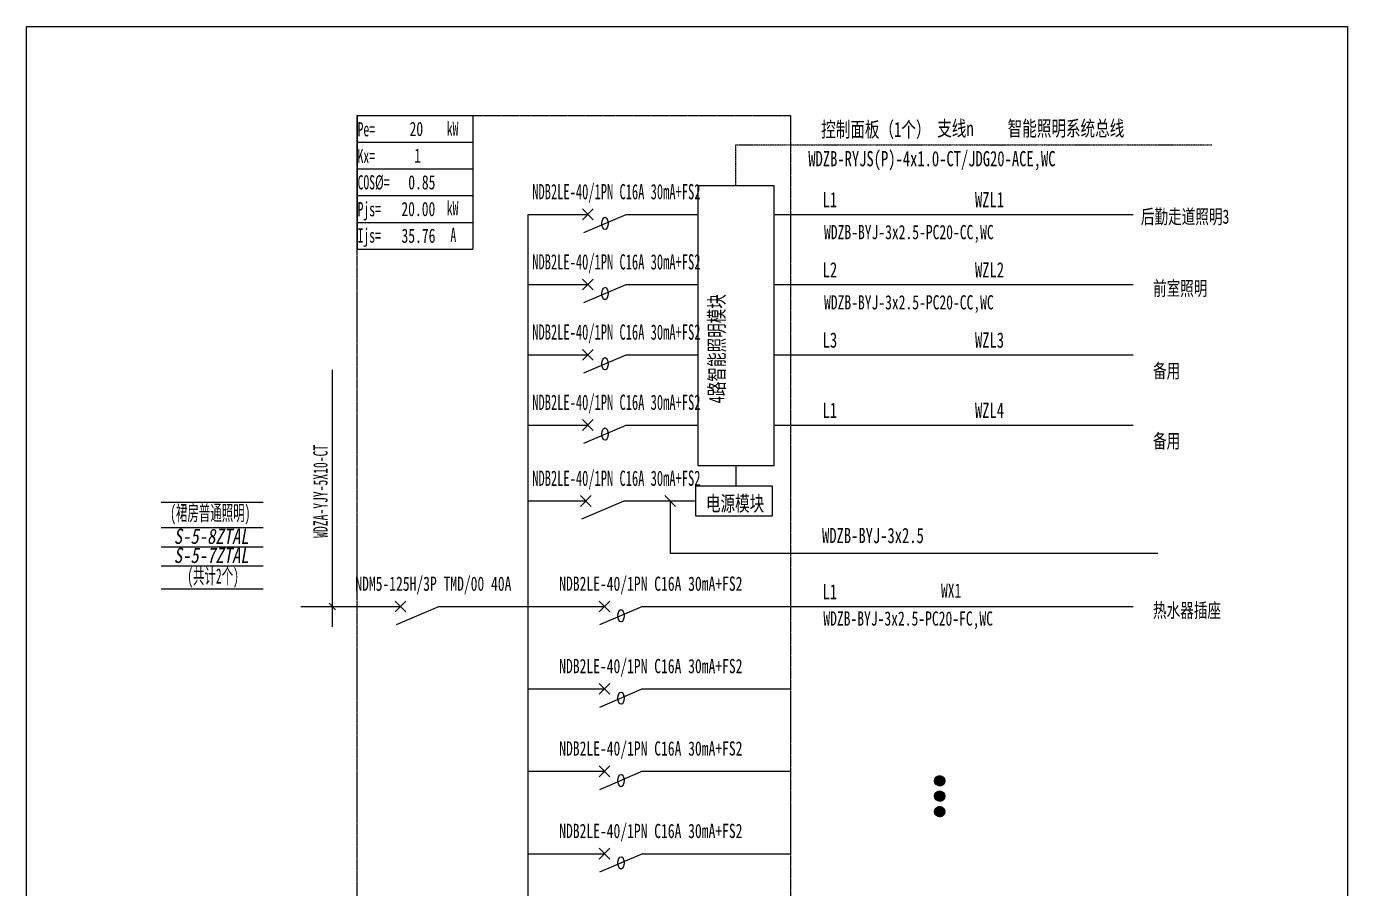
# Model space of a CAD drawing. Extents: x 230332 to 232370, y 303129 to 305764.
# Drawn here: x 230332 to 232370, y 304434 to 305764 of the extents above; entities that cross this region are included whole.
import ezdxf
from ezdxf.enums import TextEntityAlignment as Align

# ---------------------------------------------------------------- set-up
doc = ezdxf.new("R2010")
doc.units = 0
doc.header["$MEASUREMENT"] = 0
doc.linetypes.add('DASHDOT2', pattern=[0.5, 0.25, -0.125, 0, -0.125])
doc.linetypes.add('DASHED', pattern=[0.75, 0.5, -0.25])
for name, color, linetype in [('$0$E_E_Text（强电文字）', 51, 'Continuous'), ('D_E_Eqpm(强电设备)', 100, 'Continuous'), ('D_E_Eqpm（强电设备）', 100, 'Continuous'), ('D_E_Text(强电文字)', 51, 'Continuous'), ('D_E_Text（强电文字）', 51, 'Continuous'), ('D_E_Wire(强电线缆)', 10, 'Continuous'), ('D_E_Wire（强电线缆）', 10, 'Continuous'), ('E_E_Eqpm（强电设备）', 100, 'Continuous'), ('E_E_Wire（强电线缆）', 10, 'Continuous'), ('FL04GGFW_E72-配电箱系统图-塔楼部分$0$D_E_Text（强电文字）', 51, 'Continuous'), ('系统图', 220, 'Continuous')]:
    doc.layers.add(name, color=color, linetype=linetype)
doc.styles.add('FL04GGFW_E72-配电箱系统图-塔楼部分$0$电气', font='', dxfattribs={"width": 0.7})
doc.styles.add('电气', font='', dxfattribs={"width": 0.7})
doc.styles.add('电气箱', font='simhei.ttf', dxfattribs={"width": 0.8, "oblique": 10})
doc.styles.get('FL04GGFW_E72-配电箱系统图-塔楼部分$0$电气').set_extended_font_data('SimSun')
doc.styles.get('电气').set_extended_font_data('SimSun')

msp = doc.modelspace()

# ---------------------------------------------------------------- linework, layer by layer
at = {"layer": '$0$E_E_Text（强电文字）', "linetype": 'Continuous'}
for p, q in [((231732.8, 304600.3, 0), (231740.4, 304608, 0)), ((231732.8, 304600.1, 0), (231740.6, 304608, 0)), ((231732.8, 304600, 0), (231740.8, 304608, 0)), ((231732.8, 304599.8, 0), (231741, 304608, 0)), ((231732.8, 304600.9, 0), (231739.9, 304607.9, 0)), ((231732.8, 304600.7, 0), (231740.1, 304607.9, 0)), ((231732.8, 304600.5, 0), (231740.3, 304607.9, 0)), ((231732.8, 304599.6, 0), (231741.1, 304607.9, 0)), ((231732.8, 304599.5, 0), (231741.3, 304607.9, 0)), ((231732.9, 304601.5, 0), (231739.3, 304607.9, 0)), ((231732.9, 304601.3, 0), (231739.5, 304607.9, 0)), ((231732.9, 304601.1, 0), (231739.7, 304607.9, 0)), ((231732.9, 304599.3, 0), (231741.5, 304607.9, 0)), ((231732.9, 304599.2, 0), (231741.6, 304607.9, 0)), ((231732.9, 304599, 0), (231741.8, 304607.9, 0)), ((231732.9, 304598.8, 0), (231741.9, 304607.9, 0)), ((231732.9, 304598.7, 0), (231742.1, 304607.8, 0)), ((231733, 304601.7, 0), (231739, 304607.8, 0)), ((231733, 304598.6, 0), (231742.2, 304607.8, 0)), ((231733, 304598.4, 0), (231742.4, 304607.8, 0)), ((231733, 304602, 0), (231738.8, 304607.7, 0)), ((231733, 304598.3, 0), (231742.5, 304607.7, 0)), ((231733.1, 304602.2, 0), (231738.6, 304607.7, 0)), ((231733.1, 304598.1, 0), (231742.6, 304607.7, 0)), ((231733.1, 304598, 0), (231742.8, 304607.7, 0)), ((231733.1, 304602.4, 0), (231738.3, 304607.6, 0)), ((231733.1, 304597.8, 0), (231742.9, 304607.6, 0)), ((231733.2, 304597.7, 0), (231743.1, 304607.6, 0)), ((231733.2, 304602.7, 0), (231738.1, 304607.5, 0)), ((231733.2, 304597.6, 0), (231743.2, 304607.5, 0)), ((231733.3, 304597.4, 0), (231743.3, 304607.5, 0)), ((231733.3, 304603, 0), (231737.8, 304607.4, 0)), ((231733.3, 304597.3, 0), (231743.4, 304607.4, 0)), ((231733.4, 304597.2, 0), (231743.6, 304607.4, 0)), ((231733.4, 304597.1, 0), (231743.7, 304607.3, 0)), ((231733.5, 304603.3, 0), (231737.5, 304607.3, 0)), ((231733.5, 304597, 0), (231743.8, 304607.3, 0)), ((231733.5, 304596.8, 0), (231743.9, 304607.2, 0)), ((231733.6, 304603.6, 0), (231737.2, 304607.2, 0)), ((231733.6, 304596.7, 0), (231744.1, 304607.2, 0)), ((231733.6, 304596.6, 0), (231744.2, 304607.1, 0)), ((231733.7, 304596.5, 0), (231744.3, 304607.1, 0)), ((231733.8, 304596.4, 0), (231744.4, 304607, 0)), ((231733.8, 304604, 0), (231736.8, 304606.9, 0)), ((231733.8, 304596.2, 0), (231744.5, 304606.9, 0)), ((231733.9, 304596.1, 0), (231744.6, 304606.9, 0)), ((231734, 304596, 0), (231744.7, 304606.8, 0)), ((231734, 304595.9, 0), (231744.8, 304606.7, 0)), ((231734.1, 304604.4, 0), (231736.3, 304606.7, 0)), ((231734.1, 304595.8, 0), (231745, 304606.7, 0)), ((231734.2, 304595.7, 0), (231745.1, 304606.6, 0)), ((231734.2, 304595.6, 0), (231745.2, 304606.5, 0)), ((231734.3, 304595.5, 0), (231745.3, 304606.5, 0)), ((231734.4, 304595.4, 0), (231745.4, 304606.4, 0)), ((231734.5, 304595.3, 0), (231745.5, 304606.3, 0)), ((231734.6, 304595.2, 0), (231745.6, 304606.2, 0)), ((231734.6, 304595.1, 0), (231745.7, 304606.1, 0)), ((231734.7, 304595, 0), (231745.8, 304606, 0)), ((231734.8, 304594.9, 0), (231745.8, 304606, 0)), ((231734.9, 304594.8, 0), (231745.9, 304605.9, 0)), ((231735, 304594.7, 0), (231746, 304605.8, 0)), ((231735, 304594.6, 0), (231746.1, 304605.7, 0)), ((231735.1, 304594.5, 0), (231746.2, 304605.6, 0)), ((231735.2, 304594.5, 0), (231746.3, 304605.5, 0)), ((231735.3, 304594.4, 0), (231746.4, 304605.4, 0)), ((231735.4, 304594.3, 0), (231746.5, 304605.4, 0)), ((231735.5, 304594.2, 0), (231746.5, 304605.3, 0)), ((231735.6, 304594.1, 0), (231746.6, 304605.2, 0)), ((231735.7, 304594.1, 0), (231746.7, 304605.1, 0)), ((231735.8, 304594, 0), (231746.8, 304605, 0)), ((231735.9, 304593.9, 0), (231746.9, 304604.9, 0)), ((231736, 304593.8, 0), (231747, 304604.8, 0)), ((231736.1, 304593.7, 0), (231747, 304604.7, 0)), ((231736.2, 304593.7, 0), (231747.1, 304604.6, 0)), ((231736.3, 304593.6, 0), (231747.2, 304604.5, 0)), ((231736.4, 304593.5, 0), (231747.2, 304604.3, 0)), ((231736.5, 304593.5, 0), (231747.3, 304604.2, 0)), ((231736.6, 304593.4, 0), (231747.4, 304604.1, 0)), ((231736.7, 304593.3, 0), (231747.4, 304604, 0)), ((231736.9, 304593.3, 0), (231747.5, 304603.9, 0)), ((231737, 304593.2, 0), (231747.6, 304603.8, 0)), ((231737.1, 304593.1, 0), (231747.6, 304603.7, 0)), ((231737.2, 304593.1, 0), (231747.7, 304603.6, 0)), ((231737.3, 304593, 0), (231747.7, 304603.4, 0)), ((231737.4, 304593, 0), (231747.8, 304603.3, 0)), ((231737.6, 304592.9, 0), (231747.8, 304603.2, 0)), ((231737.7, 304592.9, 0), (231747.9, 304603.1, 0)), ((231737.8, 304592.8, 0), (231747.9, 304602.9, 0)), ((231737.9, 304592.8, 0), (231748, 304602.8, 0)), ((231738.1, 304592.7, 0), (231748, 304602.7, 0)), ((231738.2, 304592.7, 0), (231748.1, 304602.6, 0)), ((231738.3, 304592.6, 0), (231748.1, 304602.4, 0)), ((231738.5, 304592.6, 0), (231748.2, 304602.3, 0)), ((231738.6, 304592.6, 0), (231748.2, 304602.1, 0)), ((231738.8, 304592.5, 0), (231748.2, 304602, 0)), ((231738.9, 304592.5, 0), (231748.3, 304601.9, 0)), ((231739, 304592.5, 0), (231748.3, 304601.7, 0)), ((231739.2, 304592.4, 0), (231748.3, 304601.6, 0)), ((231739.3, 304592.4, 0), (231748.4, 304601.4, 0)), ((231739.5, 304592.4, 0), (231748.4, 304601.3, 0)), ((231739.6, 304592.4, 0), (231748.4, 304601.1, 0)), ((231739.8, 304592.3, 0), (231748.4, 304601, 0)), ((231740, 304592.3, 0), (231748.4, 304600.8, 0)), ((231740.1, 304592.3, 0), (231748.4, 304600.6, 0)), ((231740.3, 304592.3, 0), (231748.5, 304600.5, 0)), ((231740.5, 304592.3, 0), (231748.5, 304600.3, 0)), ((231740.6, 304592.3, 0), (231748.5, 304600.1, 0)), ((231740.8, 304592.3, 0), (231748.5, 304600, 0)), ((231741, 304592.3, 0), (231748.5, 304599.8, 0)), ((231741.2, 304592.3, 0), (231748.4, 304599.6, 0)), ((231741.4, 304592.3, 0), (231748.4, 304599.4, 0)), ((231741.6, 304592.4, 0), (231748.4, 304599.2, 0)), ((231741.8, 304592.4, 0), (231748.4, 304599, 0)), ((231742, 304592.4, 0), (231748.4, 304598.8, 0)), ((231742.2, 304592.5, 0), (231748.3, 304598.6, 0)), ((231742.4, 304592.5, 0), (231748.2, 304598.3, 0)), ((231742.7, 304592.6, 0), (231748.2, 304598.1, 0)), ((231742.9, 304592.6, 0), (231748.1, 304597.9, 0)), ((231743.2, 304592.7, 0), (231748.1, 304597.6, 0)), ((231743.5, 304592.8, 0), (231747.9, 304597.3, 0)), ((231743.8, 304593, 0), (231747.8, 304597, 0)), ((231744.1, 304593.1, 0), (231747.7, 304596.7, 0)), ((231744.4, 304593.3, 0), (231747.5, 304596.3, 0)), ((231744.9, 304593.6, 0), (231747.2, 304595.9, 0)), ((231745.5, 304594, 0), (231746.7, 304595.2, 0)), ((231732.8, 304577.4, 0), (231739.9, 304584.4, 0)), ((231732.8, 304577.2, 0), (231740.1, 304584.4, 0)), ((231732.8, 304577, 0), (231740.3, 304584.4, 0)), ((231732.8, 304576.8, 0), (231740.4, 304584.4, 0)), ((231732.8, 304576.6, 0), (231740.6, 304584.4, 0)), ((231732.8, 304576.4, 0), (231740.8, 304584.4, 0)), ((231732.8, 304576.3, 0), (231741, 304584.4, 0)), ((231732.8, 304576.1, 0), (231741.1, 304584.4, 0)), ((231732.8, 304575.9, 0), (231741.3, 304584.4, 0)), ((231732.9, 304577.5, 0), (231739.7, 304584.4, 0)), ((231732.9, 304575.8, 0), (231741.5, 304584.4, 0)), ((231732.9, 304575.6, 0), (231741.6, 304584.4, 0)), ((231732.9, 304578, 0), (231739.3, 304584.3, 0)), ((231732.9, 304577.7, 0), (231739.5, 304584.3, 0)), ((231732.9, 304575.4, 0), (231741.8, 304584.3, 0)), ((231732.9, 304575.3, 0), (231741.9, 304584.3, 0)), ((231732.9, 304575.2, 0), (231742.1, 304584.3, 0)), ((231733, 304578.2, 0), (231739, 304584.3, 0)), ((231733, 304575, 0), (231742.2, 304584.3, 0)), ((231733, 304578.4, 0), (231738.8, 304584.2, 0)), ((231733, 304574.9, 0), (231742.4, 304584.2, 0)), ((231733, 304574.7, 0), (231742.5, 304584.2, 0)), ((231733.1, 304574.6, 0), (231742.6, 304584.2, 0)), ((231733.1, 304578.9, 0), (231738.3, 304584.1, 0)), ((231733.1, 304578.6, 0), (231738.6, 304584.1, 0)), ((231733.1, 304574.4, 0), (231742.8, 304584.1, 0)), ((231733.1, 304574.3, 0), (231742.9, 304584.1, 0)), ((231733.2, 304579.1, 0), (231738.1, 304584, 0)), ((231733.2, 304574.2, 0), (231743.1, 304584, 0)), ((231733.2, 304574, 0), (231743.2, 304584, 0)), ((231733.3, 304579.4, 0), (231737.8, 304583.9, 0)), ((231733.3, 304573.9, 0), (231743.3, 304583.9, 0)), ((231733.3, 304573.8, 0), (231743.4, 304583.9, 0)), ((231733.4, 304573.7, 0), (231743.6, 304583.8, 0)), ((231733.4, 304573.5, 0), (231743.7, 304583.8, 0)), ((231733.5, 304579.7, 0), (231737.5, 304583.8, 0)), ((231733.5, 304573.4, 0), (231743.8, 304583.7, 0)), ((231733.5, 304573.3, 0), (231743.9, 304583.7, 0)), ((231733.6, 304580, 0), (231737.2, 304583.6, 0)), ((231733.6, 304573.2, 0), (231744.1, 304583.6, 0)), ((231733.6, 304573, 0), (231744.2, 304583.6, 0)), ((231733.7, 304572.9, 0), (231744.3, 304583.5, 0)), ((231733.8, 304572.8, 0), (231744.4, 304583.5, 0)), ((231733.8, 304580.4, 0), (231736.8, 304583.4, 0)), ((231733.8, 304572.7, 0), (231744.5, 304583.4, 0)), ((231733.9, 304572.6, 0), (231744.6, 304583.3, 0)), ((231734, 304572.5, 0), (231744.7, 304583.3, 0)), ((231734, 304572.4, 0), (231744.8, 304583.2, 0)), ((231734.1, 304580.9, 0), (231736.3, 304583.1, 0)), ((231734.1, 304572.3, 0), (231745, 304583.1, 0)), ((231734.2, 304572.2, 0), (231745.1, 304583.1, 0)), ((231734.2, 304572.1, 0), (231745.2, 304583, 0)), ((231734.3, 304571.9, 0), (231745.3, 304582.9, 0)), ((231734.4, 304571.9, 0), (231745.4, 304582.8, 0)), ((231734.5, 304571.8, 0), (231745.5, 304582.7, 0)), ((231734.6, 304571.7, 0), (231745.6, 304582.7, 0)), ((231734.6, 304571.6, 0), (231745.7, 304582.6, 0)), ((231734.7, 304571.5, 0), (231745.8, 304582.5, 0)), ((231734.8, 304571.4, 0), (231745.8, 304582.4, 0)), ((231734.9, 304571.3, 0), (231745.9, 304582.3, 0)), ((231735, 304571.2, 0), (231746, 304582.3, 0)), ((231735, 304571.1, 0), (231746.1, 304582.2, 0)), ((231735.1, 304571, 0), (231746.2, 304582.1, 0)), ((231735.2, 304570.9, 0), (231746.3, 304582, 0)), ((231735.3, 304570.8, 0), (231746.4, 304581.9, 0)), ((231735.4, 304570.8, 0), (231746.5, 304581.8, 0)), ((231735.5, 304570.7, 0), (231746.5, 304581.7, 0)), ((231735.6, 304570.6, 0), (231746.6, 304581.6, 0)), ((231735.7, 304570.5, 0), (231746.7, 304581.5, 0)), ((231735.8, 304570.4, 0), (231746.8, 304581.4, 0)), ((231735.9, 304570.4, 0), (231746.9, 304581.3, 0)), ((231736, 304570.3, 0), (231747, 304581.2, 0)), ((231736.1, 304570.2, 0), (231747, 304581.1, 0)), ((231736.2, 304570.1, 0), (231747.1, 304581, 0)), ((231736.3, 304570.1, 0), (231747.2, 304580.9, 0)), ((231736.4, 304570, 0), (231747.2, 304580.8, 0)), ((231736.5, 304569.9, 0), (231747.3, 304580.7, 0)), ((231736.6, 304569.9, 0), (231747.4, 304580.6, 0)), ((231736.7, 304569.8, 0), (231747.4, 304580.5, 0)), ((231736.9, 304569.7, 0), (231747.5, 304580.4, 0)), ((231737, 304569.7, 0), (231747.6, 304580.3, 0)), ((231737.1, 304569.6, 0), (231747.6, 304580.2, 0)), ((231737.2, 304569.5, 0), (231747.7, 304580, 0)), ((231737.3, 304569.5, 0), (231747.7, 304579.9, 0)), ((231737.4, 304569.4, 0), (231747.8, 304579.8, 0)), ((231737.6, 304569.4, 0), (231747.8, 304579.7, 0)), ((231737.7, 304569.3, 0), (231747.9, 304579.5, 0)), ((231737.8, 304569.3, 0), (231747.9, 304579.4, 0)), ((231737.9, 304569.2, 0), (231748, 304579.3, 0)), ((231738.1, 304569.2, 0), (231748, 304579.2, 0)), ((231738.2, 304569.1, 0), (231748.1, 304579, 0)), ((231738.3, 304569.1, 0), (231748.1, 304578.9, 0)), ((231738.5, 304569.1, 0), (231748.2, 304578.7, 0)), ((231738.6, 304569, 0), (231748.2, 304578.6, 0)), ((231738.8, 304569, 0), (231748.2, 304578.5, 0)), ((231738.9, 304569, 0), (231748.3, 304578.3, 0)), ((231739, 304568.9, 0), (231748.3, 304578.2, 0)), ((231739.2, 304568.9, 0), (231748.3, 304578, 0)), ((231739.3, 304568.9, 0), (231748.4, 304577.9, 0)), ((231739.5, 304568.8, 0), (231748.4, 304577.7, 0)), ((231739.6, 304568.8, 0), (231748.4, 304577.6, 0)), ((231739.8, 304568.8, 0), (231748.4, 304577.4, 0)), ((231740, 304568.8, 0), (231748.4, 304577.3, 0)), ((231740.1, 304568.8, 0), (231748.4, 304577.1, 0)), ((231740.3, 304568.8, 0), (231748.5, 304576.9, 0)), ((231740.5, 304568.8, 0), (231748.5, 304576.8, 0)), ((231740.6, 304568.7, 0), (231748.5, 304576.6, 0)), ((231740.8, 304568.8, 0), (231748.5, 304576.4, 0)), ((231741, 304568.8, 0), (231748.5, 304576.2, 0)), ((231741.2, 304568.8, 0), (231748.4, 304576, 0)), ((231741.4, 304568.8, 0), (231748.4, 304575.8, 0)), ((231741.6, 304568.8, 0), (231748.4, 304575.6, 0)), ((231741.8, 304568.8, 0), (231748.4, 304575.5, 0)), ((231742, 304568.9, 0), (231748.4, 304575.2, 0)), ((231742.2, 304568.9, 0), (231748.3, 304575, 0)), ((231742.4, 304569, 0), (231748.2, 304574.8, 0)), ((231742.7, 304569, 0), (231748.2, 304574.6, 0)), ((231742.9, 304569.1, 0), (231748.1, 304574.3, 0)), ((231743.2, 304569.2, 0), (231748.1, 304574.1, 0)), ((231743.5, 304569.3, 0), (231747.9, 304573.8, 0)), ((231743.8, 304569.4, 0), (231747.8, 304573.5, 0)), ((231744.1, 304569.5, 0), (231747.7, 304573.2, 0)), ((231744.4, 304569.8, 0), (231747.5, 304572.8, 0)), ((231744.9, 304570, 0), (231747.2, 304572.3, 0)), ((231732.8, 304553, 0), (231740.3, 304560.5, 0)), ((231732.8, 304552.8, 0), (231740.4, 304560.5, 0)), ((231732.8, 304552.6, 0), (231740.6, 304560.5, 0)), ((231732.8, 304552.5, 0), (231740.8, 304560.5, 0)), ((231732.8, 304552.3, 0), (231741, 304560.5, 0)), ((231732.8, 304552.2, 0), (231741.1, 304560.5, 0)), ((231732.8, 304553.4, 0), (231739.9, 304560.4, 0)), ((231732.8, 304553.2, 0), (231740.1, 304560.4, 0)), ((231732.8, 304552, 0), (231741.3, 304560.4, 0)), ((231732.9, 304554, 0), (231739.3, 304560.4, 0)), ((231732.9, 304553.8, 0), (231739.5, 304560.4, 0)), ((231732.9, 304553.6, 0), (231739.7, 304560.4, 0)), ((231732.9, 304551.8, 0), (231741.5, 304560.4, 0)), ((231732.9, 304551.7, 0), (231741.6, 304560.4, 0)), ((231732.9, 304551.5, 0), (231741.8, 304560.4, 0)), ((231732.9, 304551.3, 0), (231741.9, 304560.4, 0)), ((231732.9, 304551.2, 0), (231742.1, 304560.3, 0)), ((231733, 304554.2, 0), (231739, 304560.3, 0)), ((231733, 304551.1, 0), (231742.2, 304560.3, 0)), ((231733, 304550.9, 0), (231742.4, 304560.3, 0)), ((231733, 304554.5, 0), (231738.8, 304560.2, 0)), ((231733, 304550.8, 0), (231742.5, 304560.2, 0)), ((231733.1, 304554.7, 0), (231738.6, 304560.2, 0)), ((231733.1, 304550.6, 0), (231742.6, 304560.2, 0)), ((231733.1, 304550.5, 0), (231742.8, 304560.2, 0)), ((231733.1, 304554.9, 0), (231738.3, 304560.1, 0)), ((231733.1, 304550.4, 0), (231742.9, 304560.1, 0)), ((231733.2, 304555.2, 0), (231738.1, 304560.1, 0)), ((231733.2, 304550.2, 0), (231743.1, 304560.1, 0)), ((231733.2, 304550.1, 0), (231743.2, 304560.1, 0)), ((231733.3, 304550, 0), (231743.3, 304560, 0)), ((231733.3, 304555.5, 0), (231737.8, 304559.9, 0)), ((231733.3, 304549.8, 0), (231743.4, 304559.9, 0)), ((231733.4, 304549.7, 0), (231743.6, 304559.9, 0)), ((231733.4, 304549.6, 0), (231743.7, 304559.8, 0)), ((231733.5, 304555.8, 0), (231737.5, 304559.8, 0)), ((231733.5, 304549.5, 0), (231743.8, 304559.8, 0)), ((231733.5, 304549.3, 0), (231743.9, 304559.7, 0)), ((231733.6, 304556.1, 0), (231737.2, 304559.7, 0)), ((231733.6, 304549.2, 0), (231744.1, 304559.7, 0)), ((231733.6, 304549.1, 0), (231744.2, 304559.6, 0)), ((231733.7, 304549, 0), (231744.3, 304559.6, 0)), ((231733.8, 304556.5, 0), (231736.8, 304559.5, 0)), ((231733.8, 304548.9, 0), (231744.4, 304559.5, 0)), ((231733.8, 304548.8, 0), (231744.5, 304559.4, 0)), ((231733.9, 304548.7, 0), (231744.6, 304559.4, 0)), ((231734, 304548.5, 0), (231744.7, 304559.3, 0)), ((231734, 304548.4, 0), (231744.8, 304559.2, 0)), ((231734.1, 304556.9, 0), (231736.3, 304559.2, 0)), ((231734.1, 304548.3, 0), (231745, 304559.2, 0)), ((231734.2, 304548.2, 0), (231745.1, 304559.1, 0)), ((231734.2, 304548.1, 0), (231745.2, 304559, 0)), ((231734.3, 304548, 0), (231745.3, 304559, 0)), ((231734.4, 304547.9, 0), (231745.4, 304558.9, 0)), ((231734.5, 304547.8, 0), (231745.5, 304558.8, 0)), ((231734.6, 304547.7, 0), (231745.6, 304558.7, 0)), ((231734.6, 304547.6, 0), (231745.7, 304558.6, 0)), ((231734.7, 304547.5, 0), (231745.8, 304558.6, 0)), ((231734.8, 304547.4, 0), (231745.8, 304558.5, 0)), ((231734.9, 304547.3, 0), (231745.9, 304558.4, 0)), ((231735, 304547.2, 0), (231746, 304558.3, 0)), ((231735, 304547.1, 0), (231746.1, 304558.2, 0)), ((231735.1, 304547.1, 0), (231746.2, 304558.1, 0)), ((231735.2, 304547, 0), (231746.3, 304558.1, 0)), ((231735.3, 304546.9, 0), (231746.4, 304558, 0)), ((231735.4, 304546.8, 0), (231746.5, 304557.9, 0)), ((231735.5, 304546.7, 0), (231746.5, 304557.8, 0)), ((231735.6, 304546.6, 0), (231746.6, 304557.7, 0)), ((231735.7, 304546.6, 0), (231746.7, 304557.6, 0)), ((231735.8, 304546.5, 0), (231746.8, 304557.5, 0)), ((231735.9, 304546.4, 0), (231746.9, 304557.4, 0)), ((231736, 304546.3, 0), (231747, 304557.3, 0)), ((231736.1, 304546.3, 0), (231747, 304557.2, 0)), ((231736.2, 304546.2, 0), (231747.1, 304557.1, 0)), ((231736.3, 304546.1, 0), (231747.2, 304557, 0)), ((231736.4, 304546.1, 0), (231747.2, 304556.9, 0)), ((231736.5, 304546, 0), (231747.3, 304556.8, 0)), ((231736.6, 304545.9, 0), (231747.4, 304556.6, 0)), ((231736.7, 304545.9, 0), (231747.4, 304556.5, 0)), ((231736.9, 304545.8, 0), (231747.5, 304556.4, 0)), ((231737, 304545.7, 0), (231747.6, 304556.3, 0)), ((231737.1, 304545.6, 0), (231747.6, 304556.2, 0)), ((231737.2, 304545.6, 0), (231747.7, 304556.1, 0)), ((231737.3, 304545.5, 0), (231747.7, 304556, 0)), ((231737.4, 304545.5, 0), (231747.8, 304555.8, 0)), ((231737.6, 304545.4, 0), (231747.8, 304555.7, 0)), ((231737.7, 304545.4, 0), (231747.9, 304555.6, 0)), ((231737.8, 304545.3, 0), (231747.9, 304555.5, 0)), ((231737.9, 304545.3, 0), (231748, 304555.3, 0)), ((231738.1, 304545.2, 0), (231748, 304555.2, 0)), ((231738.2, 304545.2, 0), (231748.1, 304555.1, 0)), ((231738.3, 304545.1, 0), (231748.1, 304554.9, 0)), ((231738.5, 304545.1, 0), (231748.2, 304554.8, 0)), ((231738.6, 304545.1, 0), (231748.2, 304554.7, 0)), ((231738.8, 304545, 0), (231748.2, 304554.5, 0)), ((231738.9, 304545, 0), (231748.3, 304554.4, 0)), ((231739, 304545, 0), (231748.3, 304554.2, 0)), ((231739.2, 304544.9, 0), (231748.3, 304554.1, 0)), ((231739.3, 304544.9, 0), (231748.4, 304553.9, 0)), ((231739.5, 304544.9, 0), (231748.4, 304553.8, 0)), ((231739.6, 304544.9, 0), (231748.4, 304553.6, 0)), ((231739.8, 304544.9, 0), (231748.4, 304553.5, 0)), ((231740, 304544.8, 0), (231748.4, 304553.3, 0)), ((231740.1, 304544.8, 0), (231748.4, 304553.1, 0)), ((231740.3, 304544.8, 0), (231748.5, 304553, 0)), ((231740.5, 304544.8, 0), (231748.5, 304552.8, 0)), ((231740.6, 304544.8, 0), (231748.5, 304552.7, 0)), ((231740.8, 304544.8, 0), (231748.5, 304552.5, 0)), ((231741, 304544.8, 0), (231748.5, 304552.3, 0)), ((231741.2, 304544.8, 0), (231748.4, 304552.1, 0)), ((231741.4, 304544.9, 0), (231748.4, 304551.9, 0)), ((231745.5, 304570.5, 0), (231746.7, 304571.7, 0)), ((231741.6, 304544.9, 0), (231748.4, 304551.7, 0)), ((231741.8, 304544.9, 0), (231748.4, 304551.5, 0)), ((231742, 304544.9, 0), (231748.4, 304551.3, 0)), ((231742.2, 304545, 0), (231748.3, 304551.1, 0)), ((231742.4, 304545, 0), (231748.2, 304550.8, 0)), ((231742.7, 304545.1, 0), (231748.2, 304550.6, 0)), ((231742.9, 304545.1, 0), (231748.1, 304550.4, 0)), ((231743.2, 304545.2, 0), (231748.1, 304550.1, 0)), ((231743.5, 304545.3, 0), (231747.9, 304549.8, 0)), ((231743.8, 304545.5, 0), (231747.8, 304549.5, 0)), ((231744.1, 304545.6, 0), (231747.7, 304549.2, 0)), ((231744.4, 304545.8, 0), (231747.5, 304548.8, 0)), ((231744.9, 304546.1, 0), (231747.2, 304548.4, 0)), ((231745.5, 304546.5, 0), (231746.7, 304547.7, 0))]:
    msp.add_line(p, q, dxfattribs=at)
for centre in [(231740.6, 304600.1, 0), (231740.6, 304576.6, 0), (231740.6, 304552.6, 0)]:
    msp.add_circle(centre, 7.85, dxfattribs=at)
at = {"linetype": 'DASHED'}
for p, q in [((230842.5, 305626.5, 0), (231510.4, 305626.5, 0)), ((230842.5, 303593.6, 0), (230842.5, 305626.5, 0)), ((231510.4, 305626.5, 0), (231510.4, 303593.6, 0))]:
    msp.add_line(p, q, dxfattribs=at)
for p, q in [((230540.5, 305030.3, 0), (230697.5, 305030.3, 0)), ((230540.5, 304990.8, 0), (230697.5, 304990.8, 0)), ((230540.5, 304961.3, 0), (230697.5, 304961.3, 0)), ((230540.5, 304931.8, 0), (230697.5, 304931.8, 0)), ((230540.5, 304896.4, 0), (230697.5, 304896.4, 0))]:
    msp.add_line(p, q)
at = {"layer": 'D_E_Eqpm(强电设备)', "color": 100}
msp.add_line((230903.3, 304841.3, 0), (230968.2, 304869.1, 0), dxfattribs=at)
at = {"layer": 'D_E_Eqpm（强电设备）'}
for p, q in [((231485.3, 305517.9, 0), (231367.6, 305517.9, 0)), ((231367.6, 305517.9, 0), (231367.6, 305086.7, 0)), ((231485.3, 305086.7, 0), (231485.3, 305517.9, 0)), ((231367.6, 305086.7, 0), (231485.3, 305086.7, 0)), ((231364.6, 305055.5, 0), (231482.3, 305055.5, 0)), ((231364.6, 305008.4, 0), (231364.6, 305055.5, 0)), ((231482.3, 305055.5, 0), (231482.3, 305008.4, 0)), ((231482.3, 305008.4, 0), (231364.6, 305008.4, 0)), ((230901, 304860.8, 0), (230917.7, 304877.4, 0)), ((230917.7, 304860.8, 0), (230901, 304877.4, 0)), ((231215.4, 304860.8, 0), (231232, 304877.4, 0)), ((231232, 304860.8, 0), (231215.4, 304877.4, 0)), ((231282.5, 304869.1, 0), (231216.1, 304840.6, 0)), ((231215.4, 304733.7, 0), (231232, 304750.3, 0)), ((231232, 304733.7, 0), (231215.4, 304750.3, 0)), ((231282.5, 304742, 0), (231216.1, 304713.5, 0)), ((231215.4, 304606.5, 0), (231232, 304623.2, 0)), ((231232, 304606.5, 0), (231215.4, 304623.2, 0)), ((231282.5, 304614.9, 0), (231216.1, 304586.4, 0)), ((231215.4, 304479.4, 0), (231232, 304496.1, 0)), ((231232, 304479.4, 0), (231215.4, 304496.1, 0)), ((231282.5, 304487.8, 0), (231216.1, 304459.3, 0))]:
    msp.add_line(p, q, dxfattribs=at)
for centre in [(231224.6, 305460.1, 0), (231224.6, 305351.8, 0), (231224.6, 305243.5, 0), (231224.6, 305135.2, 0), (231249.3, 304854.8, 0), (231249.3, 304727.7, 0), (231249.3, 304600.6, 0), (231249.3, 304473.5, 0)]:
    msp.add_ellipse(centre, major_axis=(0, 9.48), ratio=0.500475, dxfattribs=at)
at = {"layer": 'D_E_Text(强电文字)', "color": 51}
for p, q in [((230804.2, 304837.7, 0), (230804.2, 305234.1, 0)), ((230799.3, 304874, 0), (230809.1, 304864.2, 0))]:
    msp.add_line(p, q, dxfattribs=at)
at = {"layer": 'D_E_Text（强电文字）'}
for p, q in [((230842.5, 305626.5, 0), (231021, 305626.5, 0)), ((230842.5, 305626.5, 0), (230842.5, 305420.5, 0)), ((231021, 305626.5, 0), (231021, 305420.5, 0)), ((230842.5, 305585.3, 0), (231021, 305585.3, 0)), ((230842.5, 305544.1, 0), (231021, 305544.1, 0)), ((230842.5, 305502.9, 0), (231021, 305502.9, 0)), ((230842.5, 305461.7, 0), (231021, 305461.7, 0)), ((230842.5, 305420.5, 0), (231021, 305420.5, 0))]:
    msp.add_line(p, q, dxfattribs=at)
at = {"layer": 'D_E_Wire(强电线缆)'}
msp.add_line((231106, 303871, 0), (231106, 305474, 0), dxfattribs=at)
at = {"layer": 'D_E_Wire(强电线缆)', "color": 10}
for p, q in [((231106, 305474, 0), (231198.2, 305474, 0)), ((231257, 305474, 0), (231367.6, 305474, 0)), ((231485.3, 305474, 0), (232039, 305474, 0)), ((231106, 305365.7, 0), (231198.2, 305365.7, 0)), ((231257, 305365.7, 0), (231367.6, 305365.7, 0)), ((231485.3, 305365.7, 0), (232039, 305365.7, 0)), ((231106, 305257.4, 0), (231198.2, 305257.4, 0)), ((231257, 305257.4, 0), (231367.6, 305257.4, 0)), ((231485.3, 305257.4, 0), (231510.4, 305257.4, 0)), ((231485.3, 305257.4, 0), (232039, 305257.4, 0)), ((231106, 305149.1, 0), (231198.2, 305149.1, 0)), ((231257, 305149.1, 0), (231367.6, 305149.1, 0)), ((231485.3, 305149.1, 0), (231510.4, 305149.1, 0)), ((231485.3, 305149.1, 0), (232039, 305149.1, 0)), ((231106, 305031.9, 0), (231195.1, 305031.9, 0)), ((231253.9, 305031.9, 0), (231364.6, 305031.9, 0))]:
    msp.add_line(p, q, dxfattribs=at)
at = {"layer": 'D_E_Wire（强电线缆）', "linetype": 'DASHDOT2'}
for p, q in [((231426.5, 305581.4, 0), (232160, 305581.4, 0)), ((231426.5, 305517.9, 0), (231426.5, 305581.4, 0))]:
    msp.add_line(p, q, dxfattribs=at)
at = {"layer": 'D_E_Wire（强电线缆）'}
for p, q in [((230755.6, 304869.1, 0), (230909.3, 304869.1, 0)), ((230968.2, 304869.1, 0), (231106, 304869.1, 0)), ((231106, 304869.1, 0), (231223.7, 304869.1, 0)), ((231282.5, 304869.1, 0), (232039, 304869.1, 0)), ((231106, 304742, 0), (231223.7, 304742, 0)), ((231282.5, 304742, 0), (231510.4, 304742, 0)), ((231106, 304614.9, 0), (231223.7, 304614.9, 0)), ((231282.5, 304614.9, 0), (231510.4, 304614.9, 0)), ((231106, 304487.8, 0), (231223.7, 304487.8, 0)), ((231282.5, 304487.8, 0), (231510.4, 304487.8, 0))]:
    msp.add_line(p, q, dxfattribs=at)
at = {"layer": 'E_E_Eqpm（强电设备）', "color": 100}
for p, q in [((231189.8, 305465.7, 0), (231206.5, 305482.4, 0)), ((231206.5, 305465.7, 0), (231189.8, 305482.4, 0)), ((231192.1, 305446.2, 0), (231257, 305474, 0)), ((231189.8, 305357.4, 0), (231206.5, 305374, 0)), ((231206.5, 305357.4, 0), (231189.8, 305374, 0)), ((231192.1, 305337.9, 0), (231257, 305365.7, 0)), ((231189.8, 305249.1, 0), (231206.5, 305265.7, 0)), ((231206.5, 305249.1, 0), (231189.8, 305265.7, 0)), ((231192.1, 305229.6, 0), (231257, 305257.4, 0)), ((231189.8, 305140.8, 0), (231206.5, 305157.4, 0)), ((231206.5, 305140.8, 0), (231189.8, 305157.4, 0)), ((231192.1, 305121.3, 0), (231257, 305149.1, 0)), ((231186.8, 305023.6, 0), (231203.4, 305040.3, 0)), ((231203.4, 305023.6, 0), (231186.8, 305040.3, 0)), ((231189, 305004.1, 0), (231253.9, 305031.9, 0))]:
    msp.add_line(p, q, dxfattribs=at)
at = {"layer": 'E_E_Wire（强电线缆）'}
msp.add_line((231426.5, 305086.7, 0), (231426.5, 305055.5, 0), dxfattribs=at)
at = {"layer": 'FL04GGFW_E72-配电箱系统图-塔楼部分$0$D_E_Text（强电文字）'}
for p, q in [((231333.4, 305023.6, 0), (231316.8, 305040.3, 0)), ((231325.1, 305031.9, 0), (231325.1, 304951.3, 0)), ((231325.1, 304951.3, 0), (232077.2, 304951.3, 0))]:
    msp.add_line(p, q, dxfattribs=at)
at = {"layer": '系统图', "ltscale": 9973.992009}
msp.add_lwpolyline([(230332.5, 305764), (232369.5, 305764), (232369.5, 303129), (230332.5, 303129)], close=True, dxfattribs=at)

# ---------------------------------------------------------------- texts
at = {"layer": 'D_E_Text(强电文字)', "style": 'FL04GGFW_E72-配电箱系统图-塔楼部分$0$电气', "width": 0.6}
for p in [(231242.1, 305497.3, 0), (231242.1, 305389, 0), (231242.1, 305280.7, 0), (231242.1, 305172.4, 0), (231242.1, 305055.2, 0)]:
    msp.add_text('NDB2LE-40/1PN C16A 30mA+FS2', height=23.542, dxfattribs=at).set_placement(p, align=Align.CENTER)
at = {"layer": 'D_E_Text(强电文字)', "color": 51, "style": 'FL04GGFW_E72-配电箱系统图-塔楼部分$0$电气', "width": 0.7}
for s, p in [('L1', (231560.1, 305485, 0)), ('L2', (231560.1, 305376.7, 0)), ('L3', (231560.1, 305268.4, 0)), ('L1', (231560.1, 305160.1, 0)), ('L1', (231560.1, 304880.1, 0))]:
    msp.add_text(s, height=23.54, dxfattribs=at).set_placement(p)
at = {"layer": 'D_E_Text(强电文字)', "style": 'FL04GGFW_E72-配电箱系统图-塔楼部分$0$电气', "width": 0.7}
for s, height, p in [('WZL1', 23.54, (231795, 305485, 0)), ('WDZB-BYJ-3x2.5-PC20-CC,WC', 21.973, (231562.3, 305435.7, 0)), ('WZL2', 23.54, (231795, 305376.7, 0)), ('WDZB-BYJ-3x2.5-PC20-CC,WC', 21.973, (231562.3, 305327.4, 0)), ('WZL3', 23.54, (231795, 305268.4, 0)), ('WZL4', 23.54, (231795, 305160.1, 0)), ('WDZB-BYJ-3x2.5', 23.542, (231559.2, 304966.9, 0))]:
    msp.add_text(s, height=height, dxfattribs=at).set_placement(p)
at = {"layer": 'D_E_Text(强电文字)', "color": 51, "style": '电气', "width": 0.6}
msp.add_text('WDZA-YJY-5X10-CT', height=21.973, rotation=90, dxfattribs=at).set_placement((230796.8, 304975, 0))
at = {"layer": 'D_E_Text（强电文字）', "linetype": 'Continuous', "style": '电气', "width": 0.6}
for s, height, p in [('Pe=', 21.97, (230843.1, 305594.4, 0)), ('kW', 21.97, (230980.6, 305595.2, 0)), ('Kx=', 21.97, (230843.1, 305553.1, 0)), ('COS%%C=', 21.97, (230843.1, 305512.5, 0)), ('Pjs=', 21.97, (230843.1, 305471.1, 0)), ('kW', 21.97, (230980.6, 305472.5, 0)), ('Ijs=', 21.97, (230843.1, 305430.4, 0)), ('A', 22, (230986.2, 305431.3, 0))]:
    msp.add_text(s, height=height, dxfattribs=at).set_placement(p)
at = {"layer": 'D_E_Text（强电文字）', "style": '电气', "width": 0.7}
for s, height, p in [('20', 21.97, (230923.2, 305594.9, 0)), ('1', 22, (230930.5, 305553.7, 0)), (' 0.85', 21.97, (230910.8, 305512.5, 0)), ('后勤走道照明3', 21.97, (232050.8, 305459.6, 0)), ('前室照明', 21.97, (232069.5, 305348.9, 0)), ('备用', 21.97, (232069.5, 305221.8, 0)), ('备用', 21.97, (232069.5, 305113.5, 0)), ('电源模块', 23.54, (231380.2, 305016.3, 0)), ('NDM5-125H/3P TMD/00 40A', 21.973, (230839.6, 304893.3, 0)), ('NDB2LE-40/1PN C16A 30mA+FS2', 21.973, (231154, 304893.3, 0)), ('WX1', 21.97, (231742.6, 304882.6, 0)), ('WDZB-BYJ-3x2.5-PC20-FC,WC', 21.973, (231561.2, 304839.6, 0)), ('热水器插座', 21.97, (232069.5, 304852.2, 0)), ('NDB2LE-40/1PN C16A 30mA+FS2', 21.973, (231154, 304766.2, 0)), ('NDB2LE-40/1PN C16A 30mA+FS2', 21.973, (231154, 304639.1, 0)), ('NDB2LE-40/1PN C16A 30mA+FS2', 21.973, (231154, 304511.9, 0))]:
    msp.add_text(s, height=height, dxfattribs=at).set_placement(p)
at = {"layer": 'D_E_Text（强电文字）', "color": 200, "style": '电气', "width": 0.7}
for s, p in [('20.00', (230910.6, 305471.3, 0)), ('35.76', (230910.8, 305430.1, 0))]:
    msp.add_text(s, height=21.97, dxfattribs=at).set_placement(p)
at = {"layer": 'D_E_Text（强电文字）', "style": '电气', "width": 0.55}
for s, p in [('(裙房普通照明)', (230616, 305012.1, 0)), ('(共计2个)', (230620.3, 304914.7, 0))]:
    msp.add_text(s, height=23.54, dxfattribs=at).set_placement(p, align=Align.MIDDLE)
at = {"layer": 'D_E_Text（强电文字）', "style": '电气箱', "oblique": 10, "width": 0.8}
for s, p in [('S-5-8ZTAL', (230617.5, 304977.4, 0)), ('S-5-7ZTAL', (230617.5, 304948, 0))]:
    msp.add_text(s, height=23.54, dxfattribs=at).set_placement(p, align=Align.MIDDLE)
at = {"layer": 'FL04GGFW_E72-配电箱系统图-塔楼部分$0$D_E_Text（强电文字）', "style": 'FL04GGFW_E72-配电箱系统图-塔楼部分$0$电气', "width": 0.7}
for s, height, p in [('控制面板（1个）', 23.54, (231557.9, 305593.3, 0)), ('支线n', 23.54, (231736.8, 305594.9, 0)), ('智能照明系统总线', 23.54, (231845.4, 305594.9, 0)), ('WDZB-RYJS(P)-4x1.0-CT/JDG20-ACE,WC', 23.542, (231538, 305548.2, 0))]:
    msp.add_text(s, height=height, dxfattribs=at).set_placement(p)
msp.add_text('4路智能照明模块', height=23.54, rotation=90, dxfattribs=at).set_placement((231408.5, 305182.4, 0))

doc.saveas('drawing.dxf')
